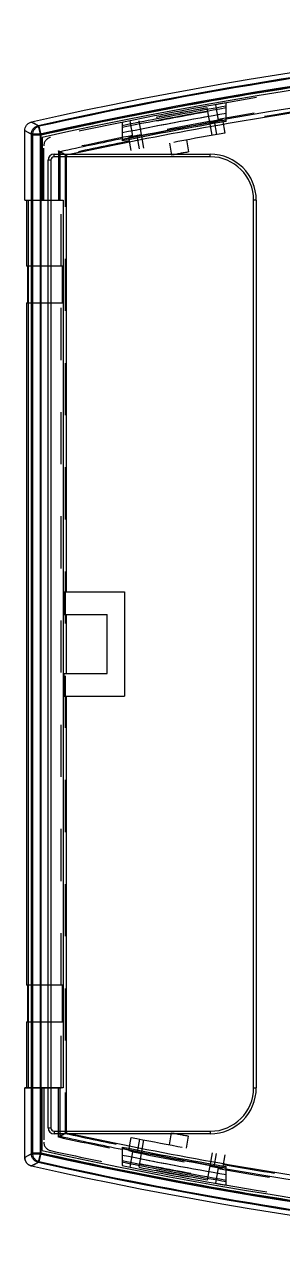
# Model space of a CAD drawing. Extents: x 195 to 445, y -1276 to -961.
# Drawn here: x 270.9 to 285.8, y -1099.9 to -1028.6 of the extents above; entities that cross this region are included whole.
import ezdxf

# ---------------------------------------------------------------- set-up
doc = ezdxf.new("R2010")
doc.units = 0
doc.linetypes.add('EB_DASH', pattern=[6, 3, -3])
doc.layers.get('0').update_dxf_attribs({"linetype": 'CONTINUOUS'})
doc.layers.add('B1_DXF_CONTINUOUS_LINE', color=7, linetype='CONTINUOUS')
doc.layers.add('B1_DXF_HIDDEN_LINE', color=7, linetype='CONTINUOUS')

msp = doc.modelspace()

# ---------------------------------------------------------------- linework, layer by layer
at = {"color": 6, "linetype": 'CONTINUOUS'}
for p, q in [((282.53, -1034.126), (282.53, -1033.058)), ((271.859, -1034.9), (271.75, -1034.412)), ((276.53, -1034.182), (276.53, -1035.255)), ((270.911, -1038.665), (270.911, -1034.656)), ((270.911, -1034.656), (271.359, -1034.9)), ((271.359, -1034.9), (271.359, -1093.53)), ((271.359, -1034.9), (271.859, -1034.9)), ((271.859, -1093.53), (271.859, -1034.9)), ((271.911, -1035.057), (271.911, -1038.665)), ((272.948, -1038.665), (272.948, -1035.88)), ((273.307, -1036.078), (273.307, -1061.215)), ((270.911, -1038.665), (273.133, -1038.665)), ((271.131, -1089.765), (271.131, -1038.665)), ((273.133, -1038.665), (273.133, -1089.765)), ((273.185, -1062.515), (273.185, -1061.215)), ((273.185, -1061.215), (276.661, -1061.215)), ((276.661, -1061.215), (276.661, -1067.215)), ((273.185, -1062.515), (275.661, -1062.515)), ((273.307, -1062.515), (273.307, -1065.915)), ((275.661, -1065.915), (275.661, -1062.515)), ((273.185, -1067.215), (273.185, -1065.915)), ((273.185, -1065.915), (275.661, -1065.915)), ((273.185, -1067.215), (276.661, -1067.215)), ((273.307, -1067.215), (273.307, -1092.353)), ((270.911, -1093.774), (270.911, -1089.765)), ((273.133, -1089.765), (270.911, -1089.765)), ((271.911, -1093.373), (271.911, -1089.765)), ((272.948, -1092.55), (272.948, -1089.765)), ((271.359, -1093.53), (270.911, -1093.774)), ((271.859, -1093.53), (271.359, -1093.53)), ((271.75, -1094.018), (271.859, -1093.53)), ((276.53, -1093.175), (276.53, -1094.248)), ((282.53, -1095.372), (282.53, -1094.304))]:
    msp.add_line(p, q, dxfattribs=at)
for centre, radius, start, end in [((321.911, -1259.929), 231.364, 77.36472, 102.63528), ((321.911, -1259.929), 230.364, 77.4643, 102.5357), ((321.911, -1259.929), 231.028, 96.41331, 102.54002), ((321.911, -1259.929), 229.337, 80.11235, 99.88765), ((321.911, -1259.929), 230.263, 99.84748, 101.36645), ((321.911, -1259.929), 229.067, 98.44732, 102.25031), ((321.911, -1259.929), 229.97, 99.86015, 101.38112), ((321.911, -1259.929), 229.663, 99.87347, 101.39654), ((321.911, -1259.929), 229.297, 99.8894, 101.41499), ((321.911, -1259.929), 229.279, 99.89016, 101.41587), ((321.911, -1259.929), 229.211, 99.89313, 101.41931), ((321.911, -1259.929), 229.337, 101.41297, 102.32764), ((321.911, -868.501), 229.337, 257.67236, 258.58703), ((321.911, -868.501), 229.067, 257.74969, 261.55268), ((321.911, -868.501), 230.364, 257.4643, 269.40891), ((321.911, -868.501), 229.211, 258.58069, 260.10687), ((321.911, -868.501), 229.279, 258.58413, 260.10984), ((321.911, -868.501), 229.297, 258.58501, 260.1106), ((321.911, -868.501), 229.663, 258.60346, 260.12653), ((321.911, -868.501), 231.364, 257.36472, 282.63528), ((321.911, -868.501), 231.028, 257.45998, 263.58669), ((321.911, -868.501), 229.97, 258.61888, 260.13985), ((321.911, -868.501), 230.263, 258.63355, 260.15252), ((321.911, -868.501), 229.337, 260.11235, 269.3879)]:
    msp.add_arc(centre, radius, start, end, dxfattribs=at)
at = {"color": 7, "linetype": 'CONTINUOUS'}
for points, knots in [([(271.859, -1034.9), (274.478, -1034.317), (279.736, -1033.243), (287.676, -1031.912), (292.996, -1031.2), (295.661, -1030.889)], [0, 0, 0, 0, 8.049125, 16.09825, 24.148814, 24.148814, 24.148814, 24.148814]), ([(295.661, -1030.903), (293.043, -1031.2), (287.771, -1031.896), (279.832, -1033.226), (274.526, -1034.305), (271.859, -1034.894)], [0, 0, 0, 0, 7.904717, 15.951358, 24.145744, 24.145744, 24.145744, 24.145744]), ([(295.661, -1097.541), (292.996, -1097.23), (287.676, -1096.518), (279.736, -1095.187), (274.478, -1094.113), (271.859, -1093.53)], [0, 0, 0, 0, 8.050564, 16.099689, 24.148814, 24.148814, 24.148814, 24.148814]), ([(271.859, -1093.534), (274.511, -1094.121), (279.803, -1095.199), (287.742, -1096.53), (293.029, -1097.228), (295.661, -1097.527)], [0, 0, 0, 0, 8.150059, 16.198629, 24.146254, 24.146254, 24.146254, 24.146254])]:
    msp.add_open_spline(points, degree=3, knots=knots, dxfattribs=at)
at = {"color": 6, "linetype": 'CONTINUOUS'}
for points, knots in [([(282.53, -1033.25), (281.862, -1033.367), (280.527, -1033.605), (278.527, -1033.98), (277.195, -1034.241), (276.53, -1034.375)], [0, 0, 0, 0, 2.034869, 4.069773, 6.104639, 6.104639, 6.104639, 6.104639]), ([(270.911, -1034.656), (270.911, -1034.6), (270.931, -1034.487), (271.014, -1034.337), (271.141, -1034.224), (271.247, -1034.18), (271.302, -1034.168)], [0, 0, 0, 0, 0.168647, 0.3371639, 0.5055527, 0.6740555, 0.6740555, 0.6740555, 0.6740555]), ([(271.302, -1034.168), (271.352, -1034.195), (271.452, -1034.249), (271.601, -1034.331), (271.7, -1034.385), (271.75, -1034.412)], [0, 0, 0, 0, 0.1702926, 0.3401548, 0.5102115, 0.5102115, 0.5102115, 0.5102115]), ([(271.75, -1034.412), (271.696, -1034.424), (271.59, -1034.467), (271.462, -1034.581), (271.378, -1034.731), (271.359, -1034.844), (271.359, -1034.9)], [0, 0, 0, 0, 0.1677609, 0.337955, 0.505516, 0.6747173, 0.6747173, 0.6747173, 0.6747173]), ([(272.948, -1035.88), (272.988, -1035.902), (273.068, -1035.946), (273.187, -1036.012), (273.267, -1036.056), (273.307, -1036.078)], [0, 0, 0, 0, 0.1368525, 0.2736628, 0.4104307, 0.4104307, 0.4104307, 0.4104307]), ([(273.307, -1092.353), (273.267, -1092.375), (273.187, -1092.419), (273.068, -1092.484), (272.988, -1092.528), (272.948, -1092.55)], [0, 0, 0, 0, 0.1367678, 0.2735782, 0.4104307, 0.4104307, 0.4104307, 0.4104307]), ([(271.359, -1093.53), (271.359, -1093.586), (271.378, -1093.699), (271.461, -1093.849), (271.59, -1093.963), (271.695, -1094.006), (271.75, -1094.018)], [0, 0, 0, 0, 0.1678056, 0.3380116, 0.505535, 0.6747173, 0.6747173, 0.6747173, 0.6747173]), ([(270.911, -1093.774), (270.911, -1093.83), (270.93, -1093.942), (271.014, -1094.093), (271.142, -1094.207), (271.248, -1094.25), (271.302, -1094.262)], [0, 0, 0, 0, 0.1663126, 0.337199, 0.5078989, 0.6740446, 0.6740446, 0.6740446, 0.6740446]), ([(271.75, -1094.018), (271.7, -1094.045), (271.601, -1094.099), (271.452, -1094.181), (271.352, -1094.235), (271.302, -1094.262)], [0, 0, 0, 0, 0.1700561, 0.3399181, 0.5102115, 0.5102115, 0.5102115, 0.5102115]), ([(282.53, -1095.18), (281.862, -1095.064), (280.527, -1094.826), (278.527, -1094.451), (277.195, -1094.189), (276.53, -1094.055)], [0, 0, 0, 0, 2.034869, 4.069773, 6.104639, 6.104639, 6.104639, 6.104639])]:
    msp.add_open_spline(points, degree=3, knots=knots, dxfattribs=at)
at = {"layer": 'B1_DXF_CONTINUOUS_LINE', "color": 7, "linetype": 'CONTINUOUS'}
for p, q in [((271.684, -1034.376), (271.792, -1034.864)), ((270.911, -1038.665), (270.911, -1034.656)), ((270.911, -1034.656), (271.293, -1034.864)), ((271.293, -1093.567), (271.293, -1034.864)), ((271.792, -1034.864), (271.293, -1034.864)), ((271.792, -1034.858), (271.792, -1093.572)), ((272.261, -1092.065), (272.261, -1036.365)), ((272.411, -1036.365), (272.261, -1036.365)), ((272.411, -1036.365), (272.411, -1092.065)), ((272.611, -1036.165), (272.611, -1036.015)), ((272.611, -1036.015), (281.611, -1036.015)), ((281.611, -1036.165), (272.611, -1036.165)), ((281.611, -1036.165), (281.611, -1036.015)), ((270.911, -1038.665), (271.013, -1038.665)), ((271.013, -1038.665), (271.013, -1042.465)), ((284.111, -1089.765), (284.111, -1038.665)), ((284.261, -1038.665), (284.111, -1038.665)), ((284.261, -1038.665), (284.261, -1089.765)), ((271.083, -1042.465), (271.013, -1042.465)), ((271.083, -1044.565), (271.083, -1042.465)), ((271.013, -1044.565), (271.013, -1083.865)), ((271.013, -1044.565), (271.083, -1044.565)), ((271.083, -1083.865), (271.013, -1083.865)), ((271.083, -1085.965), (271.083, -1083.865)), ((271.013, -1085.965), (271.013, -1089.765)), ((271.013, -1085.965), (271.083, -1085.965)), ((270.911, -1093.774), (270.911, -1089.765)), ((270.911, -1089.765), (271.013, -1089.765)), ((284.111, -1089.765), (284.261, -1089.765)), ((272.261, -1092.065), (272.411, -1092.065)), ((272.611, -1092.265), (272.611, -1092.415)), ((272.611, -1092.265), (281.611, -1092.265)), ((281.611, -1092.265), (281.611, -1092.415)), ((281.611, -1092.415), (272.611, -1092.415)), ((271.293, -1093.567), (270.911, -1093.774)), ((271.293, -1093.567), (271.792, -1093.567)), ((271.792, -1093.567), (271.684, -1094.055))]:
    msp.add_line(p, q, dxfattribs=at)
for centre, radius, start, end in [((321.911, -1259.929), 231.364, 77.36472, 102.63528), ((321.911, -1259.929), 231.078, 77.44584, 102.55416), ((321.911, -1259.929), 230.578, 77.44615, 102.55388), ((272.611, -1036.365), 0.35, 90, 180), ((272.611, -1036.365), 0.2, 90, 180), ((281.611, -1038.665), 2.65, 0, 90), ((281.611, -1038.665), 2.5, 0, 90), ((281.611, -1089.765), 2.65, 270, 0), ((281.611, -1089.765), 2.5, 270, 0), ((272.611, -1092.065), 0.35, 180, 270), ((272.611, -1092.065), 0.2, 180, 270), ((321.911, -868.501), 230.578, 257.44612, 282.55385), ((321.911, -868.501), 231.364, 257.36472, 282.63528), ((321.911, -868.501), 231.078, 257.44584, 282.55416)]:
    msp.add_arc(centre, radius, start, end, dxfattribs=at)
for points, knots in [([(270.911, -1034.656), (270.911, -1034.601), (270.93, -1034.488), (271.014, -1034.337), (271.142, -1034.223), (271.248, -1034.18), (271.302, -1034.168)], [0, 0, 0, 0, 0.1664012, 0.3372845, 0.5079839, 0.6740447, 0.6740447, 0.6740447, 0.6740447]), ([(271.293, -1034.864), (271.293, -1034.808), (271.312, -1034.695), (271.395, -1034.545), (271.523, -1034.431), (271.629, -1034.388), (271.684, -1034.376)], [0, 0, 0, 0, 0.1677756, 0.3379489, 0.5054403, 0.6745894, 0.6745894, 0.6745894, 0.6745894]), ([(271.684, -1034.376), (271.641, -1034.353), (271.556, -1034.307), (271.429, -1034.237), (271.344, -1034.191), (271.302, -1034.168)], [0, 0, 0, 0, 0.1448462, 0.2895138, 0.4345348, 0.4345348, 0.4345348, 0.4345348]), ([(271.684, -1094.055), (271.629, -1094.042), (271.522, -1093.999), (271.394, -1093.884), (271.312, -1093.734), (271.293, -1093.622), (271.293, -1093.567)], [0, 0, 0, 0, 0.1693471, 0.3385011, 0.5086905, 0.6745894, 0.6745894, 0.6745894, 0.6745894]), ([(271.302, -1094.262), (271.248, -1094.25), (271.142, -1094.207), (271.013, -1094.093), (270.93, -1093.942), (270.911, -1093.83), (270.911, -1093.774)], [0, 0, 0, 0, 0.1664067, 0.3373266, 0.5079928, 0.6740447, 0.6740447, 0.6740447, 0.6740447]), ([(271.302, -1094.262), (271.344, -1094.239), (271.429, -1094.193), (271.556, -1094.124), (271.641, -1094.078), (271.684, -1094.055)], [0, 0, 0, 0, 0.145021, 0.2896886, 0.4345348, 0.4345348, 0.4345348, 0.4345348])]:
    msp.add_open_spline(points, degree=3, knots=knots, dxfattribs=at)
at = {"layer": 'B1_DXF_HIDDEN_LINE', "color": 8, "linetype": 'EB_DASH'}
for p, q in [((281.437, -1033.353), (277.505, -1034.09)), ((281.715, -1034.928), (281.437, -1033.353)), ((281.911, -1033.166), (282.068, -1034.053)), ((277.153, -1034.975), (276.997, -1034.088)), ((277.783, -1035.666), (277.505, -1034.09)), ((281.826, -1034.12), (281.961, -1034.884)), ((282.321, -1034.046), (282.453, -1034.798)), ((277.047, -1035.812), (276.915, -1035.06)), ((277.538, -1035.715), (277.403, -1034.95)), ((280.239, -1035.197), (280.36, -1035.886)), ((272.011, -1038.665), (272.011, -1035.539)), ((272.86, -1035.832), (272.86, -1038.665)), ((279.256, -1035.381), (279.378, -1036.071)), ((273.241, -1036.041), (273.241, -1092.389)), ((271.013, -1038.665), (273.014, -1038.665)), ((273.014, -1042.465), (273.014, -1038.665)), ((273.084, -1042.465), (271.083, -1042.465)), ((273.084, -1044.565), (273.084, -1042.465)), ((271.083, -1044.565), (273.084, -1044.565)), ((273.014, -1083.865), (273.014, -1044.565)), ((273.084, -1083.865), (271.083, -1083.865)), ((273.084, -1085.965), (273.084, -1083.865)), ((271.083, -1085.965), (273.084, -1085.965)), ((273.014, -1089.765), (273.014, -1085.965)), ((271.013, -1089.765), (273.014, -1089.765)), ((272.011, -1089.765), (272.011, -1092.892)), ((272.86, -1092.598), (272.86, -1089.765)), ((276.915, -1093.37), (277.047, -1092.618)), ((277.538, -1092.716), (277.403, -1093.48)), ((277.505, -1094.34), (277.783, -1092.764)), ((279.256, -1093.049), (279.378, -1092.359)), ((280.239, -1093.233), (280.36, -1092.544)), ((276.997, -1094.342), (277.153, -1093.455)), ((281.715, -1093.502), (281.437, -1095.078)), ((281.826, -1094.31), (281.961, -1093.546)), ((282.453, -1093.633), (282.321, -1094.384)), ((281.437, -1095.078), (277.505, -1094.34)), ((282.068, -1094.377), (281.911, -1095.264))]:
    msp.add_line(p, q, dxfattribs=at)
for centre, radius, start, end in [((321.911, -1259.929), 230.264, 79.99619, 100.00381), ((321.911, -1259.929), 229.402, 79.99619, 100.00381), ((321.911, -1259.929), 230.163, 100.12828, 101.1241), ((321.911, -1259.929), 229.944, 100.1284, 101.12516), ((321.911, -1259.929), 229.663, 100.12855, 101.12653), ((321.911, -1259.929), 229.117, 98.58603, 99.9413), ((321.911, -1259.929), 230.264, 101.24804, 102.41572), ((321.911, -1259.929), 229.363, 100.00381, 101.25293), ((321.911, -1259.929), 229.34, 100.06627, 100.12873), ((272.511, -1035.539), 0.5, 102.41572, 180), ((321.911, -1259.929), 229.402, 101.25272, 102.34639), ((321.911, -1259.929), 229.117, 101.31681, 102.26459), ((321.911, -1259.929), 228.563, 99.94114, 101.31999), ((321.911, -1259.929), 229.34, 101.12812, 101.19059), ((321.911, -1259.929), 227.863, 100.50672, 100.75818), ((272.511, -1092.892), 0.5, 180, 257.58428), ((321.911, -868.501), 229.402, 257.65361, 258.74728), ((321.911, -868.501), 229.117, 257.73541, 258.68319), ((321.911, -868.501), 228.563, 258.68001, 260.05886), ((321.911, -868.501), 227.863, 259.24182, 259.49328), ((321.911, -868.501), 230.264, 257.58428, 258.75196), ((321.911, -868.501), 229.363, 258.74707, 259.99619), ((321.911, -868.501), 229.34, 258.80941, 258.87188), ((321.911, -868.501), 230.163, 258.8759, 259.87172), ((321.911, -868.501), 229.944, 258.87484, 259.8716), ((321.911, -868.501), 229.663, 258.87347, 259.87145), ((321.911, -868.501), 229.34, 259.87127, 259.93373), ((321.911, -868.501), 229.402, 259.99619, 269.43803), ((321.911, -868.501), 229.117, 260.0587, 261.41397), ((321.911, -868.501), 230.264, 259.99619, 269.46318)]:
    msp.add_arc(centre, radius, start, end, dxfattribs=at)
for points, knots in [([(282.321, -1034.046), (282.318, -1034.034), (282.245, -1034.065), (282.164, -1034.055), (282, -1034.092), (281.887, -1034.109), (281.826, -1034.12)], [0, 0, 0, 0, 0.037402, 0.1482663, 0.3149283, 0.5039626, 0.5039626, 0.5039626, 0.5039626]), ([(277.403, -1034.95), (277.341, -1034.962), (277.23, -1034.988), (277.063, -1035.013), (276.992, -1035.051), (276.912, -1035.048), (276.915, -1035.06)], [0, 0, 0, 0, 0.1896534, 0.3565399, 0.4670317, 0.504314, 0.504314, 0.504314, 0.504314]), ([(273.241, -1036.041), (273.199, -1036.018), (273.114, -1035.971), (272.987, -1035.902), (272.903, -1035.855), (272.86, -1035.832)], [0, 0, 0, 0, 0.1447172, 0.2894813, 0.4342928, 0.4342928, 0.4342928, 0.4342928]), ([(272.86, -1092.598), (272.903, -1092.575), (272.987, -1092.529), (273.114, -1092.459), (273.199, -1092.412), (273.241, -1092.389)], [0, 0, 0, 0, 0.1448115, 0.2895756, 0.4342928, 0.4342928, 0.4342928, 0.4342928]), ([(276.915, -1093.37), (276.912, -1093.382), (276.992, -1093.379), (277.064, -1093.418), (277.23, -1093.443), (277.341, -1093.468), (277.403, -1093.48)], [0, 0, 0, 0, 0.0375054, 0.1484673, 0.3152196, 0.5043339, 0.5043339, 0.5043339, 0.5043339]), ([(281.826, -1094.31), (281.888, -1094.321), (282.001, -1094.338), (282.165, -1094.375), (282.245, -1094.365), (282.318, -1094.397), (282.321, -1094.384)], [0, 0, 0, 0, 0.1895727, 0.3563685, 0.4667627, 0.5039425, 0.5039425, 0.5039425, 0.5039425])]:
    msp.add_open_spline(points, degree=3, knots=knots, dxfattribs=at)

doc.saveas('drawing.dxf')
